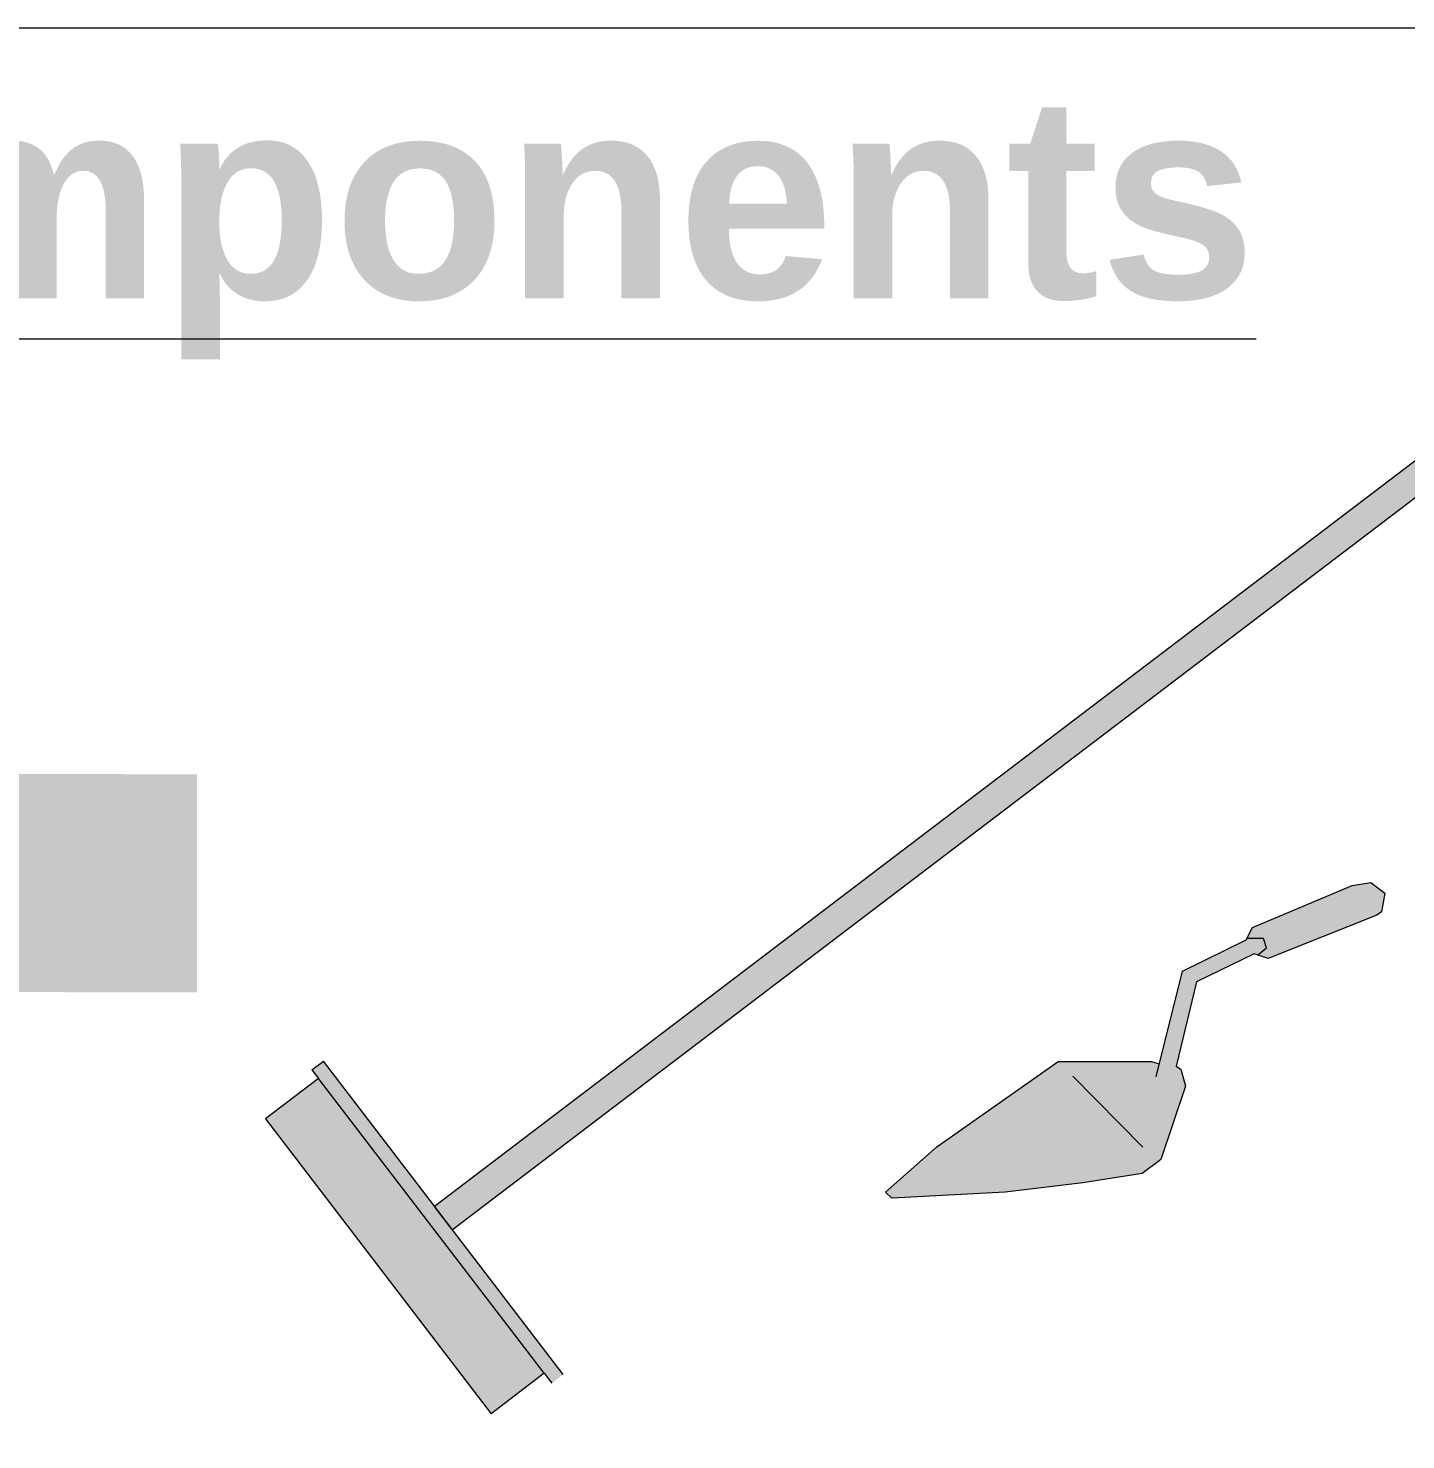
# Model space of a CAD drawing. Header units: inches. Extents: x -441 to 7, y -96 to 2.
# Drawn here: x 6.049 to 6.578, y 1.571 to 2.113 of the extents above; entities that cross this region are included whole.
import ezdxf

# ---------------------------------------------------------------- set-up
doc = ezdxf.new("R2010")
doc.units = ezdxf.units.IN
doc.header["$MEASUREMENT"] = 0
doc.layers.add('RamProof SYSTEM LIQUID', color=140, linetype='Continuous', lineweight=0, true_color=0x00bfff)
doc.layers.add('Text', color=20, linetype='Continuous', lineweight=0)
doc.layers.add('Vector Picture Geometry', color=6, linetype='Continuous', lineweight=0)
doc.styles.add('GENERATED_STYLE_6', font='ARIALNB.TTF')

msp = doc.modelspace()

# ---------------------------------------------------------------- hatches: boundary and pattern name
at = {"layer": 'RamProof SYSTEM LIQUID'}
h = msp.add_hatch(color=256, dxfattribs=at)
h.dxf.hatch_style = 1
h.paths.add_polyline_path([(5.40383, 1.7437), (5.40383, 1.82751), (6.11386, 1.82672), (6.11386, 1.74292)])
at = {"layer": 'Vector Picture Geometry'}
h = msp.add_hatch(color=254, dxfattribs=at)
h.dxf.hatch_style = 1
h.paths.add_polyline_path([(6.59155, 1.94014, 1), (6.58464, 1.94923), (6.20505, 1.66072), (6.212, 1.65165)])
h = msp.add_hatch(color=164, dxfattribs=at)
h.dxf.hatch_style = 1
h.paths.add_polyline_path([(6.51956, 1.76781), (6.51747, 1.76363), (6.52375, 1.76363), (6.52494, 1.76004), (6.52143, 1.75723), (6.52554, 1.75586), (6.5674, 1.7726), (6.56919, 1.77379), (6.57039, 1.78097), (6.56501, 1.78516), (6.55783, 1.78396)])
h = msp.add_hatch(color=254, dxfattribs=at)
h.dxf.hatch_style = 1
h.paths.add_polyline_path([(6.55856, 1.77218), (6.55852, 1.7722), (6.55743, 1.7749), (6.55634, 1.77762), (6.55626, 1.77764), (6.55617, 1.77767), (6.55531, 1.77734), (6.55444, 1.777), (6.5542, 1.7776), (6.55396, 1.77821), (6.55916, 1.78032), (6.56436, 1.78242), (6.56445, 1.78239), (6.56453, 1.78236), (6.56475, 1.7818), (6.56496, 1.78123), (6.5641, 1.78087), (6.56323, 1.78051), (6.56321, 1.78043), (6.56318, 1.78034), (6.56426, 1.77762), (6.56535, 1.7749), (6.56455, 1.77458), (6.56376, 1.77426), (6.56263, 1.77702), (6.56149, 1.77978), (6.55974, 1.77909), (6.55799, 1.7784), (6.55797, 1.77835), (6.55795, 1.77829), (6.55903, 1.7756), (6.56011, 1.77291), (6.56009, 1.77283), (6.56006, 1.77275), (6.55933, 1.77245), (6.5586, 1.77216)])
h.paths.add_polyline_path([(6.55235, 1.76972), (6.55097, 1.77311), (6.54964, 1.77647), (6.55168, 1.77729), (6.55373, 1.77811), (6.55397, 1.77751), (6.55421, 1.77691), (6.55299, 1.77639), (6.55177, 1.77587), (6.55204, 1.77515), (6.55233, 1.77443), (6.55345, 1.77485), (6.55455, 1.77527), (6.55479, 1.77468), (6.55503, 1.7741), (6.55394, 1.77363), (6.55286, 1.77317), (6.55316, 1.77241), (6.55347, 1.77164), (6.55473, 1.77212), (6.556, 1.7726), (6.55625, 1.77203), (6.55649, 1.77146), (6.55646, 1.77138), (6.55644, 1.77129), (6.55442, 1.77048), (6.55239, 1.76966)])
h.paths.add_polyline_path([(6.54811, 1.77237), (6.54821, 1.77251), (6.54831, 1.77268), (6.5484, 1.77289), (6.54838, 1.77308), (6.54829, 1.77345), (6.54821, 1.77363), (6.54802, 1.7738), (6.54784, 1.77397), (6.54755, 1.77399), (6.54728, 1.77401), (6.54671, 1.7738), (6.54614, 1.7736), (6.54605, 1.7735), (6.54598, 1.77341), (6.5463, 1.7726), (6.54662, 1.77179), (6.54667, 1.77177), (6.54672, 1.77176), (6.54735, 1.77201), (6.54799, 1.77227)], flags=16)
h.paths.add_polyline_path([(6.54653, 1.76738), (6.54516, 1.77078), (6.54383, 1.77413), (6.54559, 1.77484), (6.54736, 1.77555), (6.54773, 1.77555), (6.54806, 1.77553), (6.54835, 1.77549), (6.54861, 1.77542), (6.54888, 1.7753), (6.54917, 1.77517), (6.54938, 1.77496), (6.5496, 1.77476), (6.54978, 1.77447), (6.54995, 1.77417), (6.55003, 1.77383), (6.5501, 1.77348), (6.55006, 1.7731), (6.55002, 1.77271), (6.54988, 1.77241), (6.54973, 1.77211), (6.54949, 1.77184), (6.54925, 1.77159), (6.54928, 1.77151), (6.54931, 1.77143), (6.55053, 1.77049), (6.55177, 1.76949), (6.5518, 1.76942), (6.55094, 1.76908), (6.55008, 1.76873), (6.54999, 1.76879), (6.54939, 1.76926), (6.54827, 1.77017), (6.54758, 1.7707), (6.5475, 1.77073), (6.54733, 1.77064), (6.54715, 1.77056), (6.54764, 1.76927), (6.54813, 1.76798), (6.54736, 1.76765), (6.54658, 1.76733)])
h.paths.add_polyline_path([(6.54233, 1.77012), (6.5425, 1.7703), (6.54254, 1.77051), (6.54258, 1.7707), (6.54253, 1.77092), (6.54247, 1.77114), (6.54234, 1.77132), (6.54219, 1.7715), (6.54202, 1.77158), (6.54184, 1.77163), (6.54166, 1.77166), (6.54146, 1.77166), (6.54089, 1.77146), (6.54033, 1.77126), (6.54024, 1.77116), (6.54016, 1.77107), (6.54049, 1.77026), (6.54081, 1.76946), (6.54086, 1.76944), (6.5409, 1.76942), (6.54153, 1.76967), (6.54217, 1.76993)], flags=16)
h.paths.add_polyline_path([(6.54072, 1.76504), (6.53935, 1.76844), (6.53801, 1.77179), (6.53958, 1.77244), (6.54116, 1.7731), (6.54146, 1.77315), (6.54176, 1.77321), (6.54215, 1.77319), (6.54254, 1.77317), (6.54281, 1.77308), (6.54317, 1.77291), (6.54347, 1.77269), (6.54374, 1.77242), (6.54397, 1.77208), (6.54414, 1.7718), (6.54421, 1.77149), (6.54427, 1.77119), (6.54426, 1.77085), (6.54424, 1.77052), (6.54416, 1.77029), (6.54405, 1.77006), (6.5439, 1.76981), (6.54373, 1.76957), (6.54358, 1.7694), (6.54343, 1.76923), (6.54342, 1.76917), (6.54351, 1.76909), (6.54477, 1.76811), (6.54596, 1.76714), (6.54599, 1.76709), (6.54513, 1.76674), (6.54427, 1.7664), (6.54417, 1.76645), (6.54352, 1.76696), (6.54277, 1.76758), (6.54229, 1.76798), (6.54185, 1.76831), (6.54171, 1.76841), (6.54152, 1.76831), (6.54134, 1.76822), (6.54183, 1.76696), (6.54232, 1.7657), (6.54228, 1.76564), (6.54224, 1.76559), (6.5415, 1.76528), (6.54077, 1.76499)])
h.paths.add_polyline_path([(6.5369, 1.76635), (6.53691, 1.7664), (6.53604, 1.76742), (6.53514, 1.76845), (6.53512, 1.76844), (6.53509, 1.76841), (6.53508, 1.76821), (6.53513, 1.76707), (6.5352, 1.76578), (6.53526, 1.76572), (6.53531, 1.76566), (6.5361, 1.76598), (6.53689, 1.7663)], flags=16)
h.paths.add_polyline_path([(6.5337, 1.76221), (6.53364, 1.76227), (6.53364, 1.76284), (6.53358, 1.76433), (6.53355, 1.76543), (6.53349, 1.76719), (6.53341, 1.76944), (6.53341, 1.76991), (6.53343, 1.76999), (6.53437, 1.77035), (6.53531, 1.77071), (6.53655, 1.76931), (6.53826, 1.76742), (6.53945, 1.76608), (6.54032, 1.76511), (6.54046, 1.76496), (6.54045, 1.76491), (6.54044, 1.76486), (6.53965, 1.76454), (6.53887, 1.76422), (6.53875, 1.7643), (6.53832, 1.76476), (6.53792, 1.76521), (6.53785, 1.76528), (6.53656, 1.76474), (6.53528, 1.76421), (6.53531, 1.76352), (6.53535, 1.76283), (6.53455, 1.7625), (6.53375, 1.76217)])
h.paths.add_polyline_path([(6.52976, 1.76544), (6.5299, 1.76562), (6.52992, 1.76581), (6.52993, 1.76601), (6.52986, 1.7662), (6.52978, 1.76638), (6.52964, 1.76651), (6.52949, 1.76664), (6.52924, 1.76667), (6.52898, 1.7667), (6.52837, 1.76648), (6.52774, 1.76625), (6.52767, 1.76616), (6.52759, 1.76607), (6.52786, 1.7654), (6.52812, 1.76473), (6.52817, 1.76472), (6.52821, 1.7647), (6.52891, 1.76498), (6.52962, 1.76526)], flags=16)
h.paths.add_polyline_path([(6.53102, 1.76273), (6.53115, 1.76301), (6.53122, 1.7632), (6.53118, 1.7634), (6.53113, 1.76359), (6.53101, 1.76375), (6.53088, 1.76392), (6.53066, 1.764), (6.53044, 1.76408), (6.53024, 1.76405), (6.53003, 1.76403), (6.52935, 1.76374), (6.52867, 1.76344), (6.52894, 1.76272), (6.52923, 1.762), (6.5293, 1.76198), (6.52938, 1.76195), (6.53016, 1.76229), (6.53094, 1.76263)], flags=16)
h.paths.add_polyline_path([(6.52817, 1.75999), (6.52679, 1.76339), (6.52545, 1.76674), (6.52736, 1.76751), (6.52927, 1.76828), (6.52969, 1.76827), (6.5301, 1.76826), (6.53039, 1.76816), (6.53067, 1.76806), (6.53095, 1.76781), (6.53123, 1.76756), (6.5314, 1.76713), (6.53156, 1.76672), (6.53154, 1.7664), (6.53152, 1.76609), (6.53137, 1.76578), (6.53123, 1.76547), (6.5311, 1.76534), (6.531, 1.76523), (6.531, 1.76516), (6.53109, 1.76513), (6.5313, 1.76511), (6.5316, 1.76508), (6.53189, 1.76495), (6.53218, 1.76483), (6.53243, 1.76462), (6.53266, 1.7644), (6.53285, 1.76394), (6.53304, 1.76348), (6.53301, 1.76315), (6.53298, 1.76282), (6.53286, 1.76254), (6.53275, 1.76226), (6.53255, 1.76203), (6.53236, 1.76181), (6.53197, 1.76156), (6.53159, 1.76129), (6.5299, 1.76062), (6.52821, 1.75994)])
h = msp.add_hatch(color=254, dxfattribs=at)
h.dxf.hatch_style = 1
h.paths.add_polyline_path([(6.39818, 1.6835), (6.37844, 1.66616), (6.38084, 1.66377), (6.42449, 1.66616), (6.45438, 1.66975), (6.47711, 1.67334), (6.48368, 1.67812), (6.48428, 1.67872), (6.49385, 1.70682), (6.49206, 1.7134), (6.49026, 1.7146), (6.49804, 1.74689), (6.52016, 1.75765), (6.52143, 1.75723), (6.52494, 1.76004), (6.52375, 1.76363), (6.51747, 1.76363), (6.51717, 1.76303), (6.49265, 1.75107), (6.48373, 1.71538), (6.48069, 1.71639), (6.44482, 1.71639)])
h = msp.add_hatch(color=164, dxfattribs=at)
h.dxf.hatch_style = 1
h.paths.add_polyline_path([(6.20593, 1.65958), (6.20505, 1.66072), (6.1624, 1.71645), (6.15798, 1.71307), (6.16045, 1.70985), (6.2472, 1.5965), (6.25014, 1.59266), (6.25456, 1.59604), (6.212, 1.65165), (6.21102, 1.65292)])
h = msp.add_hatch(color=254, dxfattribs=at)
h.dxf.hatch_style = 1
h.paths.add_polyline_path([(6.16045, 1.70985), (6.14013, 1.69429), (6.22689, 1.58095), (6.2472, 1.5965)])

# ---------------------------------------------------------------- linework, layer by layer
for p, q in [((6.15798, 1.71307), (6.1624, 1.71645)), ((6.20505, 1.66072), (6.1624, 1.71645)), ((6.16045, 1.70985), (6.14013, 1.69429)), ((6.15798, 1.71307), (6.16045, 1.70985)), ((6.2472, 1.5965), (6.16045, 1.70985)), ((6.14013, 1.69429), (6.22689, 1.58095)), ((6.20593, 1.65958), (6.20505, 1.66072)), ((6.21102, 1.65292), (6.20593, 1.65958)), ((6.212, 1.65165), (6.21102, 1.65292)), ((6.25456, 1.59604), (6.212, 1.65165)), ((6.2472, 1.5965), (6.22689, 1.58095)), ((6.2472, 1.5965), (6.25014, 1.59266))]:
    msp.add_line(p, q, dxfattribs=at)
at = {"layer": 'Vector Picture Geometry', "linetype": 'Continuous'}
msp.add_line((6.4505, 1.71068), (6.47741, 1.68339), dxfattribs=at)
at = {"layer": 'Vector Picture Geometry', "color": 7, "linetype": 'Continuous', "flags": 128}
msp.add_lwpolyline([(0, 0), (6.85696, 0), (6.85696, 2.11341), (0, 2.11341)], close=True, dxfattribs=at)
at = {"layer": 'Vector Picture Geometry', "color": 6}
msp.add_lwpolyline([(6.20505, 1.66072), (6.58464, 1.94923, -1), (6.59155, 1.94014), (6.212, 1.65165)], format="xyb", close=True, dxfattribs=at)
at = {"layer": 'Vector Picture Geometry', "color": 6, "linetype": 'Continuous'}
for points in [[(6.48249, 1.71041), (6.49265, 1.75107), (6.51717, 1.76303), (6.51956, 1.76781), (6.55783, 1.78396), (6.56501, 1.78516), (6.57039, 1.78097), (6.56919, 1.77379), (6.5674, 1.7726), (6.52554, 1.75586), (6.52016, 1.75765), (6.49804, 1.74689), (6.49026, 1.7146), (6.49206, 1.7134), (6.49385, 1.70682), (6.48428, 1.67872), (6.48368, 1.67812), (6.47711, 1.67334), (6.45438, 1.66975), (6.42449, 1.66616), (6.38084, 1.66377), (6.37844, 1.66616), (6.39818, 1.6835), (6.44482, 1.71639), (6.48069, 1.71639), (6.48373, 1.71538)], [(6.52143, 1.75723), (6.52494, 1.76004), (6.52375, 1.76363), (6.51747, 1.76363)]]:
    msp.add_lwpolyline(points, dxfattribs=at)

# ---------------------------------------------------------------- texts
at = {"layer": 'Text', "insert": (4.05618, 2.08703), "char_height": 0.0774706, "attachment_point": 1, "style": 'GENERATED_STYLE_6'}
msp.add_mtext('\\A1;\\pxt4.57143,8.57141;{\\fArial|b1|i0|c0|p34;\\LRamProof GC - Additional Product Components}', dxfattribs=at)

doc.saveas('drawing.dxf')
